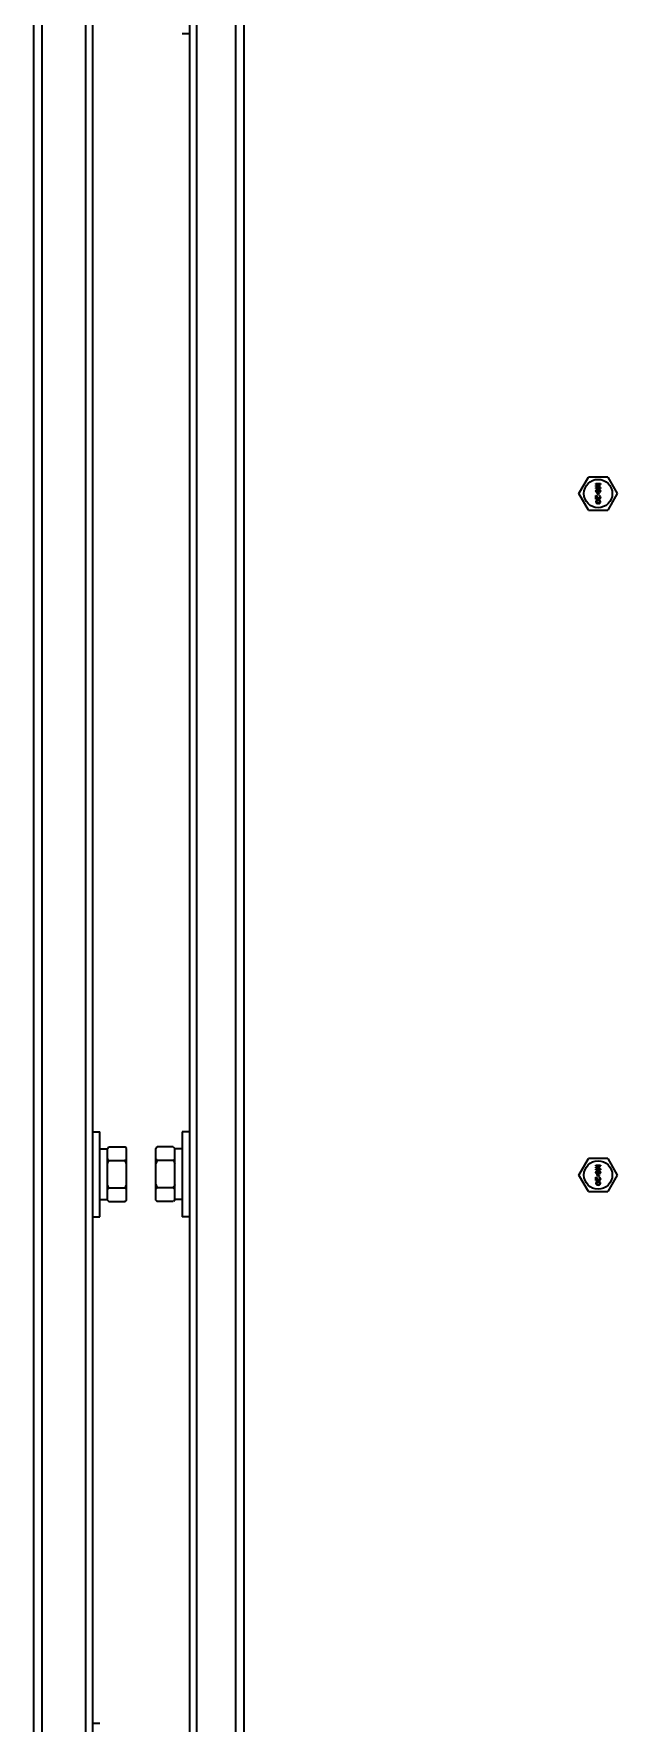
# Model space of a CAD drawing. Header units: millimetres. Extents: x 32496 to 166256, y 3504 to 23939.
# Drawn here: x 50183.9 to 50307.3, y 16330.3 to 16687.3 of the extents above; entities that cross this region are included whole.
import ezdxf

# ---------------------------------------------------------------- set-up
doc = ezdxf.new("R2010")
doc.units = ezdxf.units.MM
doc.layers.get('0').update_dxf_attribs({"lineweight": 35})

msp = doc.modelspace()

# ---------------------------------------------------------------- linework, layer by layer
at = {"linetype": 'Continuous'}
for p, q in [((50183.94, 15308.349), (50183.94, 17321.349)), ((50185.64, 17321.349), (50185.64, 15308.349)), ((50194.94, 16307.849), (50194.94, 17319.949)), ((50218.34, 17319.949), (50218.34, 16307.849)), ((50226.64, 15308.349), (50226.64, 17321.349)), ((50228.34, 17321.349), (50228.34, 15308.349)), ((50196.34, 16693.718), (50196.34, 16448.981)), ((50216.94, 16448.994), (50216.94, 16693.73)), ((50216.94, 16687.349), (50215.34, 16687.349)), ((50299.214, 16590.189), (50301.235, 16593.689)), ((50305.277, 16593.689), (50301.235, 16593.689)), ((50305.277, 16593.689), (50307.297, 16590.189)), ((50301.235, 16586.689), (50299.214, 16590.189)), ((50302.756, 16592.289), (50303.756, 16592.289)), ((50302.756, 16592.164), (50302.756, 16592.289)), ((50303.543, 16592.164), (50302.756, 16592.164)), ((50303.543, 16592.164), (50302.756, 16591.872)), ((50302.756, 16591.705), (50302.756, 16591.872)), ((50302.756, 16591.705), (50303.543, 16591.414)), ((50302.756, 16591.414), (50303.543, 16591.414)), ((50302.756, 16591.289), (50302.756, 16591.414)), ((50303.756, 16591.289), (50302.756, 16591.289)), ((50302.777, 16590.893), (50302.756, 16590.789)), ((50302.756, 16590.684), (50302.756, 16590.789)), ((50302.756, 16590.684), (50302.777, 16590.58)), ((50302.841, 16590.997), (50302.777, 16590.893)), ((50302.777, 16590.58), (50302.841, 16590.476)), ((50302.926, 16591.059), (50302.841, 16590.997)), ((50302.841, 16590.476), (50302.926, 16590.414)), ((50302.862, 16591.789), (50303.756, 16592.101)), ((50303.756, 16591.476), (50302.862, 16591.789)), ((50302.862, 16590.809), (50302.884, 16590.872)), ((50302.862, 16590.809), (50302.862, 16590.664)), ((50302.884, 16590.601), (50302.862, 16590.664)), ((50302.884, 16590.872), (50302.926, 16590.934)), ((50302.926, 16590.539), (50302.884, 16590.601)), ((50303.032, 16591.101), (50302.926, 16591.059)), ((50302.926, 16590.934), (50302.99, 16590.976)), ((50302.99, 16590.497), (50302.926, 16590.539)), ((50302.926, 16590.414), (50303.032, 16590.372)), ((50302.99, 16590.976), (50303.054, 16590.997)), ((50303.054, 16590.476), (50302.99, 16590.497)), ((50303.181, 16591.122), (50303.032, 16591.101)), ((50303.139, 16590.372), (50303.032, 16590.372)), ((50303.118, 16590.997), (50303.054, 16590.997)), ((50303.054, 16590.476), (50303.118, 16590.476)), ((50303.075, 16590.08), (50303.224, 16590.08)), ((50303.075, 16590.039), (50303.075, 16590.08)), ((50303.224, 16590.039), (50303.075, 16590.039)), ((50303.118, 16590.997), (50303.181, 16590.976)), ((50303.181, 16590.497), (50303.118, 16590.476)), ((50303.139, 16590.205), (50303.118, 16590.184)), ((50303.118, 16590.184), (50303.224, 16590.08)), ((50303.224, 16590.039), (50303.118, 16589.934)), ((50303.118, 16589.934), (50303.139, 16589.914)), ((50303.139, 16590.372), (50303.245, 16590.414)), ((50303.266, 16590.08), (50303.139, 16590.205)), ((50303.139, 16589.914), (50303.266, 16590.039)), ((50303.181, 16591.122), (50303.33, 16591.122)), ((50303.181, 16590.976), (50303.224, 16590.934)), ((50303.224, 16590.539), (50303.181, 16590.497)), ((50303.224, 16590.934), (50303.266, 16590.872)), ((50303.266, 16590.601), (50303.224, 16590.539)), ((50303.245, 16590.414), (50303.309, 16590.476)), ((50303.266, 16590.872), (50303.288, 16590.809)), ((50303.288, 16590.664), (50303.266, 16590.601)), ((50303.394, 16590.205), (50303.266, 16590.08)), ((50303.266, 16590.039), (50303.394, 16589.914)), ((50303.33, 16591.018), (50303.288, 16591.018)), ((50303.373, 16590.893), (50303.288, 16591.018)), ((50303.288, 16590.664), (50303.288, 16590.809)), ((50303.309, 16590.476), (50303.373, 16590.58)), ((50303.309, 16590.08), (50303.415, 16590.184)), ((50303.309, 16590.08), (50303.458, 16590.08)), ((50303.458, 16590.039), (50303.309, 16590.039)), ((50303.415, 16589.934), (50303.309, 16590.039)), ((50303.479, 16591.101), (50303.33, 16591.122)), ((50303.33, 16591.018), (50303.458, 16590.997)), ((50303.394, 16590.789), (50303.373, 16590.893)), ((50303.373, 16590.58), (50303.394, 16590.684)), ((50303.394, 16590.789), (50303.394, 16590.684)), ((50303.415, 16590.184), (50303.394, 16590.205)), ((50303.394, 16589.914), (50303.415, 16589.934)), ((50303.458, 16590.997), (50303.522, 16590.976)), ((50303.458, 16590.08), (50303.458, 16590.039)), ((50303.586, 16591.059), (50303.479, 16591.101)), ((50303.522, 16590.976), (50303.586, 16590.934)), ((50303.586, 16590.559), (50303.522, 16590.518)), ((50303.522, 16590.414), (50303.522, 16590.518)), ((50303.522, 16590.414), (50303.586, 16590.434)), ((50303.671, 16590.997), (50303.586, 16591.059)), ((50303.586, 16590.934), (50303.628, 16590.872)), ((50303.628, 16590.622), (50303.586, 16590.559)), ((50303.586, 16590.434), (50303.671, 16590.497)), ((50303.628, 16590.872), (50303.649, 16590.809)), ((50303.649, 16590.684), (50303.628, 16590.622)), ((50303.649, 16590.684), (50303.649, 16590.809)), ((50303.735, 16590.893), (50303.671, 16590.997)), ((50303.671, 16590.497), (50303.735, 16590.601)), ((50303.756, 16590.789), (50303.735, 16590.893)), ((50303.735, 16590.601), (50303.756, 16590.705)), ((50303.756, 16592.289), (50303.756, 16592.101)), ((50303.756, 16591.476), (50303.756, 16591.289)), ((50303.756, 16590.789), (50303.756, 16590.705)), ((50307.297, 16590.189), (50305.277, 16586.689)), ((50301.235, 16586.689), (50305.277, 16586.689)), ((50302.756, 16589.747), (50302.862, 16589.747)), ((50302.756, 16588.997), (50302.756, 16589.747)), ((50302.862, 16588.997), (50302.756, 16588.997)), ((50302.777, 16588.58), (50302.756, 16588.455)), ((50302.756, 16588.455), (50302.777, 16588.33)), ((50302.841, 16588.684), (50302.777, 16588.58)), ((50302.777, 16588.33), (50302.841, 16588.226)), ((50302.905, 16588.747), (50302.841, 16588.684)), ((50302.841, 16588.226), (50302.905, 16588.164)), ((50303.394, 16589.164), (50302.862, 16589.747)), ((50302.862, 16589.58), (50303.33, 16589.059)), ((50302.862, 16589.58), (50302.862, 16588.997)), ((50302.862, 16588.455), (50302.884, 16588.559)), ((50302.884, 16588.351), (50302.862, 16588.455)), ((50302.884, 16588.559), (50302.926, 16588.622)), ((50302.926, 16588.289), (50302.884, 16588.351)), ((50302.99, 16588.789), (50302.905, 16588.747)), ((50302.905, 16588.164), (50302.99, 16588.122)), ((50302.926, 16588.622), (50303.054, 16588.705)), ((50303.054, 16588.205), (50302.926, 16588.289)), ((50303.054, 16588.809), (50302.99, 16588.789)), ((50302.99, 16588.122), (50303.054, 16588.101)), ((50303.16, 16588.83), (50303.054, 16588.809)), ((50303.054, 16588.705), (50303.181, 16588.726)), ((50303.181, 16588.184), (50303.054, 16588.205)), ((50303.054, 16588.101), (50303.16, 16588.08)), ((50303.16, 16588.83), (50303.352, 16588.83)), ((50303.352, 16588.08), (50303.16, 16588.08)), ((50303.33, 16588.726), (50303.181, 16588.726)), ((50303.181, 16588.184), (50303.33, 16588.184)), ((50303.33, 16589.059), (50303.394, 16589.018)), ((50303.33, 16588.726), (50303.458, 16588.705)), ((50303.458, 16588.205), (50303.33, 16588.184)), ((50303.458, 16588.809), (50303.352, 16588.83)), ((50303.352, 16588.08), (50303.458, 16588.101)), ((50303.479, 16589.122), (50303.394, 16589.164)), ((50303.394, 16589.018), (50303.479, 16588.997)), ((50303.522, 16588.789), (50303.458, 16588.809)), ((50303.458, 16588.705), (50303.586, 16588.622)), ((50303.586, 16588.289), (50303.458, 16588.205)), ((50303.458, 16588.101), (50303.522, 16588.122)), ((50303.479, 16589.122), (50303.522, 16589.122)), ((50303.522, 16588.997), (50303.479, 16588.997)), ((50303.607, 16589.705), (50303.522, 16589.726)), ((50303.522, 16589.622), (50303.522, 16589.726)), ((50303.522, 16589.622), (50303.586, 16589.58)), ((50303.586, 16589.164), (50303.522, 16589.122)), ((50303.522, 16588.997), (50303.607, 16589.018)), ((50303.607, 16588.747), (50303.522, 16588.789)), ((50303.522, 16588.122), (50303.607, 16588.164)), ((50303.586, 16589.58), (50303.628, 16589.518)), ((50303.628, 16589.226), (50303.586, 16589.164)), ((50303.586, 16588.622), (50303.628, 16588.559)), ((50303.628, 16588.351), (50303.586, 16588.289)), ((50303.692, 16589.622), (50303.607, 16589.705)), ((50303.607, 16589.018), (50303.692, 16589.101)), ((50303.671, 16588.684), (50303.607, 16588.747)), ((50303.607, 16588.164), (50303.671, 16588.226)), ((50303.628, 16589.518), (50303.649, 16589.414)), ((50303.649, 16589.33), (50303.628, 16589.226)), ((50303.628, 16588.559), (50303.649, 16588.455)), ((50303.649, 16588.455), (50303.628, 16588.351)), ((50303.649, 16589.33), (50303.649, 16589.414)), ((50303.735, 16588.58), (50303.671, 16588.684)), ((50303.671, 16588.226), (50303.735, 16588.33)), ((50303.735, 16589.539), (50303.692, 16589.622)), ((50303.692, 16589.101), (50303.735, 16589.184)), ((50303.756, 16589.393), (50303.735, 16589.539)), ((50303.735, 16589.184), (50303.756, 16589.309)), ((50303.756, 16588.455), (50303.735, 16588.58)), ((50303.735, 16588.33), (50303.756, 16588.455)), ((50303.756, 16589.393), (50303.756, 16589.309)), ((50196.34, 16455.349), (50197.94, 16455.349)), ((50197.94, 16437.349), (50197.94, 16455.349)), ((50216.94, 16455.349), (50215.34, 16455.349)), ((50215.34, 16455.349), (50215.34, 16437.349)), ((50197.94, 16451.699), (50199.54, 16451.699)), ((50199.54, 16451.822), (50199.84, 16452.122)), ((50199.54, 16440.875), (50199.54, 16451.822)), ((50199.84, 16452.122), (50203.24, 16452.122)), ((50203.54, 16451.822), (50203.24, 16452.122)), ((50203.54, 16440.875), (50203.54, 16451.822)), ((50209.74, 16451.822), (50210.011, 16452.093)), ((50209.74, 16440.875), (50209.74, 16451.822)), ((50210.04, 16452.122), (50210.011, 16452.093)), ((50213.44, 16452.122), (50210.04, 16452.122)), ((50213.44, 16452.122), (50213.469, 16452.093)), ((50213.74, 16451.822), (50213.469, 16452.093)), ((50213.74, 16440.875), (50213.74, 16451.822)), ((50215.34, 16451.699), (50213.74, 16451.699)), ((50196.34, 16448.981), (50196.34, 16443.718)), ((50199.84, 16449.235), (50203.24, 16449.235)), ((50213.44, 16449.28), (50210.04, 16449.28)), ((50216.94, 16443.73), (50216.94, 16448.994)), ((50299.214, 16446.189), (50301.235, 16449.689)), ((50305.277, 16449.689), (50301.235, 16449.689)), ((50302.756, 16448.289), (50303.756, 16448.289)), ((50302.756, 16448.164), (50302.756, 16448.289)), ((50303.543, 16448.164), (50302.756, 16448.164)), ((50303.543, 16448.164), (50302.756, 16447.872)), ((50302.756, 16447.705), (50302.756, 16447.872)), ((50302.756, 16447.705), (50303.543, 16447.414)), ((50302.756, 16447.414), (50303.543, 16447.414)), ((50302.756, 16447.289), (50302.756, 16447.414)), ((50303.756, 16447.289), (50302.756, 16447.289)), ((50302.841, 16446.997), (50302.777, 16446.893)), ((50302.926, 16447.059), (50302.841, 16446.997)), ((50302.862, 16447.789), (50303.756, 16448.101)), ((50303.756, 16447.476), (50302.862, 16447.789)), ((50303.033, 16447.101), (50302.926, 16447.059)), ((50302.99, 16446.976), (50303.054, 16446.997)), ((50303.181, 16447.122), (50303.033, 16447.101)), ((50303.118, 16446.997), (50303.054, 16446.997)), ((50303.118, 16446.997), (50303.181, 16446.976)), ((50303.181, 16447.122), (50303.33, 16447.122)), ((50303.33, 16447.018), (50303.288, 16447.018)), ((50303.373, 16446.893), (50303.288, 16447.018)), ((50303.479, 16447.101), (50303.33, 16447.122)), ((50303.33, 16447.018), (50303.458, 16446.997)), ((50303.458, 16446.997), (50303.522, 16446.976)), ((50303.586, 16447.059), (50303.479, 16447.101)), ((50303.671, 16446.997), (50303.586, 16447.059)), ((50303.735, 16446.893), (50303.671, 16446.997)), ((50303.756, 16448.289), (50303.756, 16448.101)), ((50303.756, 16447.476), (50303.756, 16447.289)), ((50305.277, 16449.689), (50307.297, 16446.189)), ((50196.34, 16443.718), (50196.34, 16307.849)), ((50199.84, 16443.462), (50203.24, 16443.462)), ((50213.44, 16443.506), (50210.04, 16443.506)), ((50216.94, 16307.849), (50216.94, 16443.73)), ((50301.235, 16442.689), (50299.214, 16446.189)), ((50302.777, 16446.893), (50302.756, 16446.789)), ((50302.756, 16446.684), (50302.756, 16446.789)), ((50302.756, 16446.684), (50302.777, 16446.58)), ((50302.756, 16445.747), (50302.862, 16445.747)), ((50302.756, 16444.997), (50302.756, 16445.747)), ((50302.862, 16444.997), (50302.756, 16444.997)), ((50302.777, 16444.58), (50302.756, 16444.455)), ((50302.756, 16444.455), (50302.777, 16444.33)), ((50302.777, 16446.58), (50302.841, 16446.476)), ((50302.841, 16444.684), (50302.777, 16444.58)), ((50302.777, 16444.33), (50302.841, 16444.226)), ((50302.841, 16446.476), (50302.926, 16446.414)), ((50302.905, 16444.747), (50302.841, 16444.684)), ((50302.841, 16444.226), (50302.905, 16444.164)), ((50302.862, 16446.809), (50302.884, 16446.872)), ((50302.862, 16446.809), (50302.862, 16446.664)), ((50302.884, 16446.601), (50302.862, 16446.664)), ((50303.394, 16445.164), (50302.862, 16445.747)), ((50302.862, 16445.58), (50303.33, 16445.059)), ((50302.862, 16445.58), (50302.862, 16444.997)), ((50302.862, 16444.455), (50302.884, 16444.559)), ((50302.884, 16444.351), (50302.862, 16444.455)), ((50302.884, 16446.872), (50302.926, 16446.934)), ((50302.926, 16446.539), (50302.884, 16446.601)), ((50302.884, 16444.559), (50302.926, 16444.622)), ((50302.926, 16444.289), (50302.884, 16444.351)), ((50302.99, 16444.789), (50302.905, 16444.747)), ((50302.905, 16444.164), (50302.99, 16444.122)), ((50302.926, 16446.934), (50302.99, 16446.976)), ((50302.99, 16446.497), (50302.926, 16446.539)), ((50302.926, 16446.414), (50303.033, 16446.372)), ((50302.926, 16444.622), (50303.054, 16444.705)), ((50303.054, 16444.205), (50302.926, 16444.289)), ((50303.054, 16446.476), (50302.99, 16446.497)), ((50303.054, 16444.809), (50302.99, 16444.789)), ((50302.99, 16444.122), (50303.054, 16444.101)), ((50303.139, 16446.372), (50303.033, 16446.372)), ((50303.054, 16446.476), (50303.118, 16446.476)), ((50303.16, 16444.83), (50303.054, 16444.809)), ((50303.054, 16444.705), (50303.181, 16444.726)), ((50303.181, 16444.184), (50303.054, 16444.205)), ((50303.054, 16444.101), (50303.16, 16444.08)), ((50303.075, 16446.08), (50303.224, 16446.08)), ((50303.075, 16446.039), (50303.075, 16446.08)), ((50303.224, 16446.039), (50303.075, 16446.039)), ((50303.181, 16446.497), (50303.118, 16446.476)), ((50303.139, 16446.205), (50303.118, 16446.184)), ((50303.118, 16446.184), (50303.224, 16446.08)), ((50303.224, 16446.039), (50303.118, 16445.934)), ((50303.118, 16445.934), (50303.139, 16445.914)), ((50303.139, 16446.372), (50303.245, 16446.414)), ((50303.267, 16446.08), (50303.139, 16446.205)), ((50303.139, 16445.914), (50303.267, 16446.039)), ((50303.16, 16444.83), (50303.352, 16444.83)), ((50303.352, 16444.08), (50303.16, 16444.08)), ((50303.181, 16446.976), (50303.224, 16446.934)), ((50303.224, 16446.539), (50303.181, 16446.497)), ((50303.33, 16444.726), (50303.181, 16444.726)), ((50303.181, 16444.184), (50303.33, 16444.184)), ((50303.224, 16446.934), (50303.267, 16446.872)), ((50303.267, 16446.601), (50303.224, 16446.539)), ((50303.245, 16446.414), (50303.309, 16446.476)), ((50303.267, 16446.872), (50303.288, 16446.809)), ((50303.288, 16446.664), (50303.267, 16446.601)), ((50303.394, 16446.205), (50303.267, 16446.08)), ((50303.267, 16446.039), (50303.394, 16445.914)), ((50303.288, 16446.664), (50303.288, 16446.809)), ((50303.309, 16446.476), (50303.373, 16446.58)), ((50303.309, 16446.08), (50303.416, 16446.184)), ((50303.309, 16446.08), (50303.458, 16446.08)), ((50303.458, 16446.039), (50303.309, 16446.039)), ((50303.416, 16445.934), (50303.309, 16446.039)), ((50303.33, 16445.059), (50303.394, 16445.018)), ((50303.33, 16444.726), (50303.458, 16444.705)), ((50303.458, 16444.205), (50303.33, 16444.184)), ((50303.458, 16444.809), (50303.352, 16444.83)), ((50303.352, 16444.08), (50303.458, 16444.101)), ((50303.394, 16446.789), (50303.373, 16446.893)), ((50303.373, 16446.58), (50303.394, 16446.684)), ((50303.394, 16446.789), (50303.394, 16446.684)), ((50303.416, 16446.184), (50303.394, 16446.205)), ((50303.394, 16445.914), (50303.416, 16445.934)), ((50303.479, 16445.122), (50303.394, 16445.164)), ((50303.394, 16445.018), (50303.479, 16444.997)), ((50303.458, 16446.08), (50303.458, 16446.039)), ((50303.522, 16444.789), (50303.458, 16444.809)), ((50303.458, 16444.705), (50303.586, 16444.622)), ((50303.586, 16444.289), (50303.458, 16444.205)), ((50303.458, 16444.101), (50303.522, 16444.122)), ((50303.479, 16445.122), (50303.522, 16445.122)), ((50303.522, 16444.997), (50303.479, 16444.997)), ((50303.522, 16446.976), (50303.586, 16446.934)), ((50303.586, 16446.559), (50303.522, 16446.518)), ((50303.522, 16446.414), (50303.522, 16446.518)), ((50303.522, 16446.414), (50303.586, 16446.434)), ((50303.607, 16445.705), (50303.522, 16445.726)), ((50303.522, 16445.622), (50303.522, 16445.726)), ((50303.522, 16445.622), (50303.586, 16445.58)), ((50303.586, 16445.164), (50303.522, 16445.122)), ((50303.522, 16444.997), (50303.607, 16445.018)), ((50303.607, 16444.747), (50303.522, 16444.789)), ((50303.522, 16444.122), (50303.607, 16444.164)), ((50303.586, 16446.934), (50303.628, 16446.872)), ((50303.628, 16446.622), (50303.586, 16446.559)), ((50303.586, 16446.434), (50303.671, 16446.497)), ((50303.586, 16445.58), (50303.628, 16445.518)), ((50303.628, 16445.226), (50303.586, 16445.164)), ((50303.586, 16444.622), (50303.628, 16444.559)), ((50303.628, 16444.351), (50303.586, 16444.289)), ((50303.692, 16445.622), (50303.607, 16445.705)), ((50303.607, 16445.018), (50303.692, 16445.101)), ((50303.671, 16444.684), (50303.607, 16444.747)), ((50303.607, 16444.164), (50303.671, 16444.226)), ((50303.628, 16446.872), (50303.65, 16446.809)), ((50303.65, 16446.684), (50303.628, 16446.622)), ((50303.628, 16445.518), (50303.65, 16445.414)), ((50303.65, 16445.33), (50303.628, 16445.226)), ((50303.628, 16444.559), (50303.65, 16444.455)), ((50303.65, 16444.455), (50303.628, 16444.351)), ((50303.65, 16446.684), (50303.65, 16446.809)), ((50303.65, 16445.33), (50303.65, 16445.414)), ((50303.671, 16446.497), (50303.735, 16446.601)), ((50303.735, 16444.58), (50303.671, 16444.684)), ((50303.671, 16444.226), (50303.735, 16444.33)), ((50303.735, 16445.539), (50303.692, 16445.622)), ((50303.692, 16445.101), (50303.735, 16445.184)), ((50303.756, 16446.789), (50303.735, 16446.893)), ((50303.735, 16446.601), (50303.756, 16446.705)), ((50303.756, 16445.393), (50303.735, 16445.539)), ((50303.735, 16445.184), (50303.756, 16445.309)), ((50303.756, 16444.455), (50303.735, 16444.58)), ((50303.735, 16444.33), (50303.756, 16444.455)), ((50303.756, 16446.789), (50303.756, 16446.705)), ((50303.756, 16445.393), (50303.756, 16445.309)), ((50307.297, 16446.189), (50305.277, 16442.689)), ((50197.94, 16440.999), (50199.54, 16440.999)), ((50199.54, 16440.875), (50199.84, 16440.575)), ((50199.84, 16440.575), (50203.24, 16440.575)), ((50203.54, 16440.875), (50203.24, 16440.575)), ((50209.74, 16440.875), (50210.011, 16440.604)), ((50213.44, 16440.575), (50210.04, 16440.575)), ((50213.74, 16440.875), (50213.469, 16440.604)), ((50215.34, 16440.999), (50213.74, 16440.999)), ((50301.235, 16442.689), (50305.277, 16442.689)), ((50196.34, 16437.349), (50197.94, 16437.349)), ((50216.94, 16437.349), (50215.34, 16437.349)), ((50196.34, 16330.349), (50197.94, 16330.349))]:
    msp.add_line(p, q, dxfattribs=at)
for centre in [(50303.256, 16590.189), (50303.256, 16446.189)]:
    msp.add_circle(centre, 3, dxfattribs=at)
for centre, radius, start, end in [((50200.782, 16449.548), 3.555, 39.13645, 39.50132), ((50202.298, 16443.15), 3.556, 219.13644, 219.50078), ((50212.554, 16443.165), 3.606, 218.71028, 219.13391), ((50210.925, 16443.166), 3.607, 320.8641, 321.28972)]:
    msp.add_arc(centre, radius, start, end, dxfattribs=at)
for points, knots in [([(50199.54, 16451.792), (50199.563, 16451.82), (50199.658, 16451.934), (50199.76, 16452.043), (50199.84, 16452.122)], [0, 0, 0, 0, 0.2445585, 1, 1, 1, 1]), ([(50203.525, 16451.81), (50203.503, 16451.836), (50203.412, 16451.944), (50203.315, 16452.047), (50203.24, 16452.122)], [0, 0, 0, 0, 0.2448781, 1, 1, 1, 1]), ([(50210.011, 16452.093), (50209.986, 16452.069), (50209.893, 16451.973), (50209.803, 16451.874), (50209.74, 16451.797)], [0, 0, 0, 0, 0.2550625, 1, 1, 1, 1]), ([(50213.469, 16452.093), (50213.493, 16452.069), (50213.587, 16451.973), (50213.676, 16451.874), (50213.74, 16451.797)], [0, 0, 0, 0, 0.2550615, 1, 1, 1, 1]), ([(50199.84, 16449.235), (50199.813, 16449.262), (50199.709, 16449.368), (50199.61, 16449.479), (50199.54, 16449.565)], [0, 0, 0, 0, 0.2553524, 1, 1, 1, 1]), ([(50203.24, 16449.235), (50203.267, 16449.262), (50203.371, 16449.368), (50203.47, 16449.479), (50203.54, 16449.565)], [0, 0, 0, 0, 0.2553532, 1, 1, 1, 1]), ([(50209.74, 16449.605), (50209.763, 16449.577), (50209.858, 16449.465), (50209.96, 16449.358), (50210.04, 16449.28)], [0, 0, 0, 0, 0.2444076, 1, 1, 1, 1]), ([(50213.74, 16449.605), (50213.717, 16449.577), (50213.621, 16449.465), (50213.519, 16449.358), (50213.44, 16449.28)], [0, 0, 0, 0, 0.2444076, 1, 1, 1, 1]), ([(50199.54, 16443.132), (50199.563, 16443.16), (50199.658, 16443.274), (50199.76, 16443.382), (50199.84, 16443.462)], [0, 0, 0, 0, 0.2445585, 1, 1, 1, 1]), ([(50203.54, 16443.132), (50203.517, 16443.16), (50203.421, 16443.274), (50203.319, 16443.382), (50203.24, 16443.462)], [0, 0, 0, 0, 0.2445585, 1, 1, 1, 1]), ([(50210.04, 16443.506), (50210.013, 16443.479), (50209.909, 16443.371), (50209.81, 16443.259), (50209.74, 16443.171)], [0, 0, 0, 0, 0.2552115, 1, 1, 1, 1]), ([(50213.44, 16443.506), (50213.467, 16443.479), (50213.571, 16443.371), (50213.67, 16443.259), (50213.74, 16443.171)], [0, 0, 0, 0, 0.2552107, 1, 1, 1, 1]), ([(50199.84, 16440.575), (50199.814, 16440.601), (50199.716, 16440.701), (50199.621, 16440.806), (50199.554, 16440.888)], [0, 0, 0, 0, 0.2550408, 1, 1, 1, 1]), ([(50203.24, 16440.575), (50203.267, 16440.602), (50203.371, 16440.708), (50203.47, 16440.819), (50203.54, 16440.905)], [0, 0, 0, 0, 0.2553532, 1, 1, 1, 1]), ([(50209.757, 16440.89), (50209.776, 16440.865), (50209.858, 16440.768), (50209.944, 16440.674), (50210.011, 16440.605)], [0, 0, 0, 0, 0.2454956, 1, 1, 1, 1]), ([(50213.723, 16440.889), (50213.703, 16440.865), (50213.622, 16440.768), (50213.536, 16440.674), (50213.469, 16440.605)], [0, 0, 0, 0, 0.2454974, 1, 1, 1, 1])]:
    msp.add_open_spline(points, degree=3, knots=knots, dxfattribs=at)
for points in [[(50199.54, 16448.576), (50199.631, 16448.799), (50199.732, 16449.019), (50199.84, 16449.235)], [(50203.54, 16448.576), (50203.449, 16448.799), (50203.348, 16449.019), (50203.24, 16449.235)], [(50210.04, 16449.28), (50209.932, 16449.064), (50209.831, 16448.844), (50209.74, 16448.62)], [(50213.44, 16449.28), (50213.548, 16449.064), (50213.649, 16448.844), (50213.74, 16448.62)], [(50199.84, 16443.462), (50199.732, 16443.678), (50199.631, 16443.898), (50199.54, 16444.122)], [(50203.24, 16443.462), (50203.348, 16443.678), (50203.449, 16443.898), (50203.54, 16444.122)], [(50209.74, 16444.166), (50209.831, 16443.942), (50209.932, 16443.722), (50210.04, 16443.506)], [(50213.74, 16444.166), (50213.649, 16443.942), (50213.548, 16443.722), (50213.44, 16443.506)]]:
    msp.add_open_spline(points, degree=3, dxfattribs=at)

doc.saveas('drawing.dxf')
